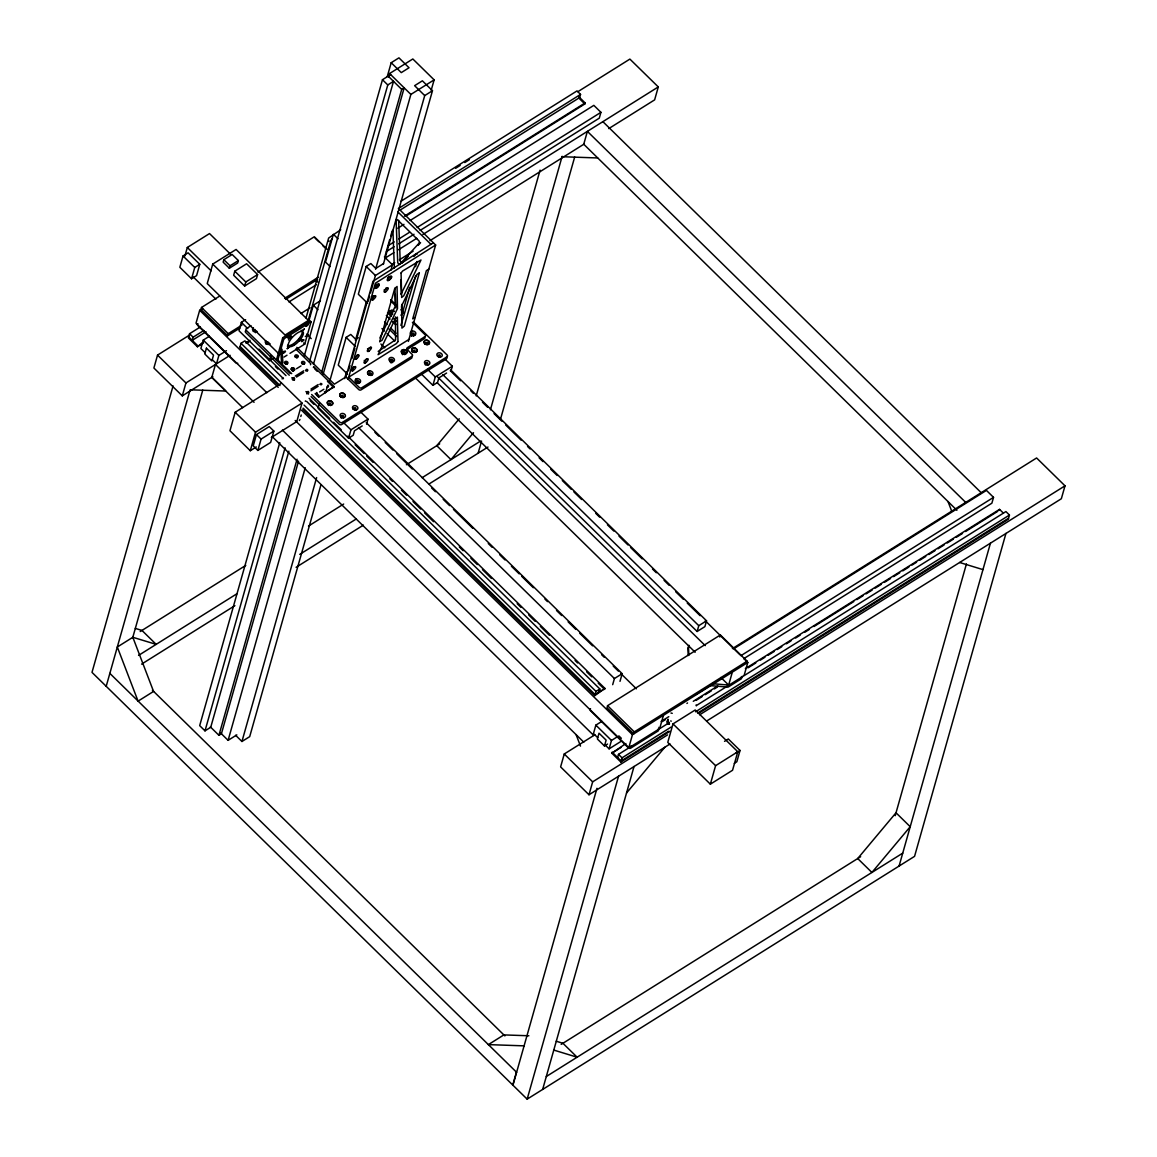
<?xml version="1.0" encoding="UTF-8"?>
<svg xmlns="http://www.w3.org/2000/svg" width="1157" height="1157" viewBox="0 0 1157 1157"><rect width="100%" height="100%" fill="white"/><g stroke="black" fill="none" stroke-linecap="round" stroke-linejoin="round"><path stroke-width="1.5" d="M387.465 278.23L389.461 276.422M672.26 713.319L670.944 713.03M696.283 705.842L696.051 704.989M669.397 724.137C664.581 724.195 669.614 719.018 667.488 720.912M669.411 723.356L669.021 722.691A7.043 2.545 -45.6 0 1 668.732 722.72L668.804 722.966M669.006 722.821L618.489 754.364L617.592 757.531M669.44 723.718L667.387 721.693A7.043 2.545 -45.6 0 1 667.387 721.418M669.136 722.532L667.546 720.681L668.254 719.885M355.011 356.92L356.342 356.674L356.935 355.098M384.182 289.857L385.715 289.395L385.874 288.064M667.618 722.503L667.632 722.344A7.043 2.545 -45.6 0 1 667.517 722.156L668.139 721.245L667.387 721.693M668.168 722.865L668.196 722.677A7.043 2.545 -45.6 0 1 667.979 722.604L668.196 722.257M300.401 338.437L298.448 340.144L300.27 338.22M253.325 331.495L255.263 330.757L255.408 332.681M355.966 410.185L355.228 408.869L353.42 409.202M424.879 344.207C434.772 341.966 419.152 341.937 427.468 344.179M427.931 365.091L426.658 363.616L425.342 364.947M351.728 368.476L353.145 368.186L353.492 366.74M369.546 347.693L368.128 349.356L367.536 348.821M305.564 370.804L307.227 370.905M183.037 255.986L179.841 267.281L191.556 278.765L196.589 275.612L199.785 264.317L188.07 252.819L183.037 255.986L194.752 267.469L191.556 278.765M184.932 255.899L187.318 247.482L209.518 233.569L230.807 254.453M189.647 334.98L157.54 355.098L153.895 368.027L182.285 395.868L212.859 376.719M173.073 385.888L91.996 672.376L512.768 1085.049L516.427 1072.134M200.306 326.997L189.574 333.722L188.389 337.902L197.413 346.753L203.531 342.906M202.62 308.456L199.669 310.293L196.01 323.222L266.848 392.7M307.516 323.656L308.427 320.417L236.086 249.464L212.729 264.1L207.233 283.566L279.575 354.519M203.849 330.483L193.132 337.193L192.236 340.36L206.018 331.726M219.816 295.99L201.52 307.458L200.942 309.498L227.669 335.718L239.861 328.082M182.285 395.868L185.944 382.953L230.127 355.286M197.413 346.753L202.301 342.848M223.836 259.703L223.142 262.147L229.346 268.236L237.677 263.015L238.371 260.571L232.167 254.482L223.836 259.703L230.041 265.792L229.346 268.236M209.316 336.311L203.256 340.1L200.884 348.503L205.136 352.683M106.198 686.303L189.734 391.124M234.799 271.186L233.642 275.25L244.648 286.039L256.464 278.635L257.606 274.571L246.615 263.782L234.799 271.186L245.79 281.975L244.648 286.039M132.505 638.389L202.764 390.097M226.454 350.672L218.875 355.43L216.504 363.819L212.237 359.639M227.669 335.718L228.247 333.664L241.972 325.074M245.617 319.665L241.35 322.34L238.978 330.743L269.509 360.68L274.151 357.759M283.479 378.701L244.894 340.867L241.018 343.296L239.832 347.49L278.418 385.324M271.288 437.548L296.785 421.567L302.02 403.07L281.672 383.112L235.189 412.254L229.954 430.751L250.288 450.709L256.29 446.949M269.509 360.68L270.926 355.633M250.288 450.709L255.523 432.197L302.02 403.07M276.422 359.986L282.713 337.743L309.946 320.691L311.074 321.791L304.768 344.077L289.959 353.362M256.449 434.584L253.253 445.893L257.866 450.42L270.651 442.408L273.847 431.098L269.234 426.571L256.449 434.584L261.063 439.11L257.866 450.42M277.839 360.058L283.841 338.856L311.074 321.791M306.041 317.929L328.646 238.053L340.722 229.722M307.805 321.877L330.873 240.367L332.392 238.573M308.398 322.557L313.316 305.202L320.417 300.748M279.763 442.61L199.684 725.641L205.006 730.862L210.733 727.261L288.86 451.187M304.334 355.792L382.461 79.717L390.647 74.583M387.262 76.593L391.196 62.709L398.948 57.85L409.043 67.757L401.291 72.616L391.196 62.709M388.607 77.013L389.591 73.542L412.832 58.978L434.135 79.862L431.185 90.275M205.006 730.862L285.099 447.831M309.657 361.013L387.783 84.938L393.51 81.352L313.431 364.368M310.51 364.744L310.799 363.732L295.787 349.009M313.417 367.608L313.706 366.581L334.113 386.597L318.681 397.111L315.138 393.626M299.967 419.456L299.345 420.526M300.82 416.477L301.239 414.987M210.328 726.871L218.933 735.302L297.06 459.228M321.632 372.409L401.71 89.393L404.169 87.845L323.107 374.347M298.535 461.166L221.406 733.769L218.933 735.302M319.448 403.229L318.03 408.262L348.561 438.214L353.203 435.292L354.49 430.78L362.228 425.921M327.431 386.163L325.551 392.802L324.423 391.702M220.597 732.974L228.103 740.35L305.246 467.746M329.817 380.928L410.88 94.426L434.135 79.862M358.323 337.728L355.749 339.334L350.773 334.46L346.131 337.381L338.263 365.149L347.49 374.203M383.56 263.565L375.808 268.424L370.847 263.55L366.19 266.457L358.337 294.24L367.564 303.279M235.638 735.302L241.943 741.492L316.628 477.581M344.627 378.599L346.594 371.657M355.445 340.404L366.248 302.208M375.591 269.219L424.72 95.583L432.472 90.723L422.377 80.816L414.625 85.676L424.72 95.583M348.474 370.732L349.949 365.525M351.916 358.583L354.866 348.17M368.056 301.543L369.531 296.337M370.515 292.866L375.418 275.511L392.469 264.823L384.399 256.912M348.141 379.163L375.403 283.219L435.639 245.009L399.02 209.084M348.17 379.192L348.749 377.139L408.971 339.406M384.847 256.767L389.707 239.557M390.69 236.115L392.151 230.952M320.937 484.87L249.695 736.647L241.943 741.492M383.329 264.36L432.472 90.723M390.994 270.029L392.469 264.823M348.561 438.214L350.933 429.811L367.984 419.123L360.348 411.646M366.552 424.171L367.984 419.123M409.708 287.298L401.913 314.849A1.692 0.868 57.9 0 1 400.857 315.051M415.551 266.645L417.012 261.482M415.58 276.046L400.9 325.406M408.363 341.416L435.639 245.009M421.466 374.116L432.92 385.339L435.292 376.936L452.344 366.263L444.707 358.771M450.912 371.296L452.344 366.263M476.207 395.882L540.073 170.166M478.116 453.226L481.558 441.063M490.409 409.809L562.143 156.311M400.9 201.289L576.996 90.926L580.554 94.397L579.657 97.564L400.496 209.851M405.673 216.229L584.835 103.956L585.124 102.93L578.674 96.609M500.504 419.196L574.682 157.019M583.735 144.292L587.38 131.377L965.705 502.398M410.084 220.524L593.845 105.359L600.931 112.33L599.297 118.144L420.136 230.417M577.907 91.663L629.885 59.094L658.29 86.934L654.631 99.864L608.77 128.601M594.828 734.825L564.254 753.988L560.61 766.903L589 794.758L670.019 743.98M302.859 409.289L594.814 695.617L596 691.423L599.861 688.994L306.634 401.407M598.964 692.161L599.861 688.994M594.814 695.617L604.937 688.429L347.707 436.16M601.915 721.346L595.855 725.135L593.483 733.538L597.735 737.718M612.689 684.669L614.425 678.537L622.177 673.692L366.234 422.681M607.57 705.683L606.991 707.722L633.718 733.943L634.296 731.889L747.104 661.197L720.377 634.976L607.57 705.683L634.296 731.889M620.007 681.343L622.177 673.692M589 794.758L592.659 781.843L667.56 734.897M604.475 745.976L606.123 740.147L599.022 733.191L597.374 739.005L604.475 745.976L607.526 744.052M596.969 788.307L512.956 1085.223L527.158 1099.15L914.565 856.354L1005.954 533.391M604.836 744.674L609.103 748.854L611.475 740.451L617.534 736.662M669.86 731.325L620.846 762.029L611.836 753.193L625.908 743.532M620.846 762.029L622.032 757.849L671.046 727.131M527.158 1099.15L618.547 776.188M743.937 658.666L747.798 662.455L632.445 734.738L628.786 747.668L295.194 420.483M542.647 1089.431L634.036 766.484M659.779 728.245L663.438 715.315M437.346 376.69L697.136 631.491L698.785 625.677L706.537 620.817L450.594 369.806M672.998 723.892L667.763 742.404L710.355 784.171L732.555 770.258L737.79 751.761L695.198 709.979L672.998 723.892L715.59 765.674L710.355 784.171M706.537 620.817L704.888 626.631L697.136 631.491M719.799 637.03L720.377 634.976M732.309 672.159L728.65 685.074L720.912 677.496M746.525 663.25L747.104 661.197M744.139 675.37L747.798 662.455M724.542 741.333L728.317 738.976L740.032 750.459L736.835 761.769L734.319 763.345M895.2 815.685L966.442 563.907M733.769 648.744L986.429 490.394L993.53 497.365L991.882 503.179L743.821 658.637M999.258 510.396L999.547 509.369L1003.408 513.158M899.076 866.072L990.464 543.11M696.586 705.423L1005.91 511.568L1009.454 515.053L1008.268 519.247L698.944 713.088M732.41 648.614L1036.6 457.97L1065.004 485.824L1061.345 498.739L706.71 720.999M343.47 418.169C344.424 415.956 339.623 416.072 341.257 418.198M290.957 336.065L289.771 337.468M364.238 360.434L365.034 360.868L366.248 359.118M330.7 405.63L329.514 403.952L328.328 405.485M375.519 286.329L376.575 284.289M282.091 378.918L283.002 377.891M379.858 337.989L395.231 306.359L395.029 288.151M417.07 261.598L400.929 294.326M377.023 284.984L378.541 284.145A2.806 1.012 -45.6 0 1 379.091 285.186A2.806 1.012 -45.6 0 1 377.182 287.558L375.736 288.339A2.806 1.012 -45.6 0 1 375.172 287.298A2.806 1.012 -45.6 0 1 377.081 284.926L377.616 284.55M256.261 331.076L253.846 331.018L255.046 329.485M308.832 392.773C308.818 389.533 304.841 393.279 308.326 393.134M305.289 401.305L305.564 400.857M268.988 343.701C265.835 345.972 266.168 339.854 268.988 342.747M294.587 378.918C294.514 375.345 290.638 379.915 294.457 379.048M284.203 351.106L282.959 352.205M287.601 347.1L287.558 346.001M306.706 324.524L305.969 325.305M302.411 339.695L301.427 340.664M459.286 418.776L436.767 445.691L450.97 459.618L473.488 432.704M626.544 792.993L664.841 747.234M402.318 262.653L408.407 256.001M418.14 245.356L420.57 242.695M413.946 256.492L416.346 253.86A1.692 0.868 57.9 0 1 417.402 253.99M319.911 384.413C325.16 384.862 318.262 381.723 321.096 384.818M356.154 382.041L356.24 383.517A1.446 1.128 15.8 0 1 356.24 381.984L356.327 381.911A1.446 1.128 15.8 0 1 358.149 382.027A1.446 1.128 15.8 0 1 358.511 383.589M411.299 334.518L413.468 334.503A1.446 1.128 15.8 0 0 411.371 334.445M288.281 336.21L287.514 336.904M293.198 370.79L292.678 369.589L292.273 370.79M391.992 314.791A2.806 2.169 15.8 0 1 389.764 311.161L391.442 310.38A2.806 2.169 15.8 0 1 394.118 311.32M289.872 336.21L287.992 338.206L289.988 336.036M294.167 380.06C295.744 378.108 290.711 378.209 292.779 380.075M306.07 370.24C309.599 372.164 306.909 367.304 305.911 370.226M411.227 331.365L412.442 330.989A2.806 2.169 15.8 0 1 415.739 334.113A2.806 2.169 15.8 0 1 411.14 334.648A2.806 2.169 15.8 0 1 412.326 331.076M356.009 378.975L357.224 378.585M368.403 371.209L369.618 370.818M414.958 335.024L413.743 335.414M359.74 382.634L358.525 383.025M372.135 374.868L370.92 375.258M389.475 277.159L390.936 276.378A2.806 1.012 -45.6 0 1 391.5 277.42A2.806 1.012 -45.6 0 1 389.591 279.792L388.13 280.572A2.806 1.012 -45.6 0 1 387.581 279.531A2.806 1.012 -45.6 0 1 389.475 277.159L390.01 276.783M373.364 299.562L372.438 299.967M385.758 291.795L384.847 292.2M356.587 358.858L355.662 359.263M368.982 351.092L368.056 351.497M353.304 370.486L352.379 370.891M365.728 362.56A2.806 1.012 -45.6 0 0 368.056 358.945A2.806 1.012 -45.6 0 0 364.484 361.317A2.806 1.012 -45.6 0 0 365.728 362.56L364.773 363.124M340.78 396.489L342.197 396.244L343.224 397.444M437.925 356.154L440.354 356.877M375.244 295.773L371.932 297.985M386.727 288.411L387.653 288.006M357.542 355.474L358.468 355.069M369.951 347.707L370.862 347.302M354.259 367.102L355.185 366.697M366.653 359.321L367.579 358.916M303.148 408.175L595.103 694.59L604.937 688.429M194.752 267.469L199.785 264.317M230.041 265.792L238.371 260.571M257.924 272.097L314.328 236.751L327.055 249.232M245.79 281.975L257.606 274.571M455.627 168.3L460.211 165.422M464.796 162.559L469.38 159.68M398.326 208.607L580.554 94.397M404.429 216.171L585.124 102.93M284.651 298.318L318.189 277.304M397.834 228.204L403.952 224.357M285.591 299.417L317.611 279.358M250.982 325.724L246.427 328.588A1.692 1.316 15.8 0 0 246.325 330.454L290.176 373.465M288.946 301.934L316.28 284.81M388.087 245.718L394.219 241.885M398.803 239.007L409.52 232.282M417.185 227.481L600.931 112.33M386.438 251.532L394.103 246.73M398.688 243.852L414.004 234.264M245.747 342.935L249.97 340.288M246.86 343.079L249.681 341.315M384.659 258.416L393.828 252.674M398.427 249.796L416.766 238.299M422.883 234.466L658.29 86.934M300.921 313.533L310.09 307.791M391.702 264.635L394.768 262.711M399.353 259.848L413.107 251.214M429.927 240.685L584.314 143.931M308.427 320.417L285.085 335.053L212.729 264.1M433.383 242.796L373.002 281.252L345.885 376.951L358.713 389.533A1.692 1.316 15.8 0 0 361.071 389.866L411.458 358.294A1.692 1.316 15.8 0 0 411.559 356.414M305.318 336.542L308.326 334.648M284.029 357.065L286.994 355.213M428.828 269.104L426.369 270.651L412.716 318.855L415.189 317.322M296.525 368.721L300.994 365.916M295.281 376.068L303.698 370.804M296.496 377.037L303.684 372.525M310.973 389.056L318.161 384.558M310.958 390.791L318.146 386.293M378.194 351.395L395.593 339.811L395.419 316.917M319.636 391.919L323.859 389.273M346.406 376.632L334.344 384.182L296.785 347.346M318.782 395.231L317.553 395.998L316.295 392.932M325.84 391.789L334.113 386.597M261.063 439.11L273.847 431.098M406.758 349.732L424.402 338.668A1.692 1.316 15.8 0 0 424.518 336.788M446.588 373.046L438.85 377.905L437.563 382.432L432.92 385.339M140.214 631.534L245.776 565.383M308.485 526.073L343.672 504.033M406.396 464.724L439.703 443.854M132.824 637.29L117.32 647.009L138.073 701.142L153.563 691.423L132.824 637.29L156.166 644.362L141.964 630.435L135.297 628.396M138.565 655.397L237.026 593.686M299.735 554.391L356.342 518.914M422.117 477.696L480.314 441.222M141.588 664.132L234.9 605.646M296.091 567.306L363.399 525.119M429.175 483.901L487.979 447.036M228.103 740.35L236.823 734.883M740.87 655.701L993.53 497.365M609.103 748.854L621.208 741.261M695.198 694.894L710.355 685.392M661.124 721.462L668.789 716.66M693.289 701.301L717.788 685.956M745.354 668.674L999.547 509.369M611.836 753.193L621.02 747.436M662.368 721.52L665.434 719.611M696.051 700.404L702.183 696.572M705.249 694.648L711.367 690.816M714.433 688.892L717.499 686.969M748.116 667.777L755.781 662.99M760.366 660.112L764.965 657.219M768.031 655.31L774.149 651.463M777.215 649.554L781.814 646.676M786.398 643.784L790.998 640.906M795.597 638.028L800.181 635.15M804.78 632.272L809.379 629.394M813.964 626.515L853.779 601.568M856.845 599.644L862.963 595.812M866.029 593.888L872.161 590.056M875.213 588.132L881.345 584.285M884.411 582.376L890.528 578.529M893.594 576.62L899.712 572.773M902.778 570.864L908.91 567.017M911.962 565.093L916.561 562.215M919.627 560.306L925.745 556.459M928.811 554.536L934.943 550.703M937.994 548.78L944.126 544.947M947.193 543.023L953.31 539.191M956.376 537.267L962.508 533.435M965.56 531.511L997.724 511.351M695.545 711.786L1009.454 515.053M668.616 731.253L621.135 761.002L612.125 752.166M697.7 713.03L1008.557 518.22M699.667 714.78L1065.004 485.824M715.59 765.674L737.79 751.761M736.257 752.831L740.032 750.459M561.174 1044.381L860.649 856.701M546.306 1076.516L902.735 853.143M373.104 296.018L374.333 296.178M296.582 356.226C298.13 359.118 293.184 355.156 297.928 356.37M668.124 719.625L667.893 719.64A7.043 2.545 -45.6 0 1 668.081 719.235M686.925 703.442L687.533 702.95M562.027 156.716L597.75 157.959M190.11 389.793L225.817 391.037L211.702 377.196M528.879 1035.775L503.873 1034.908L488.384 1044.612L524.092 1045.856M712.119 683.657L728.028 685.031A1.692 1.316 15.8 0 0 729.112 684.799M709.762 685.551L727.449 687.084A1.692 1.316 15.8 0 0 728.534 686.839L741.058 678.985A1.692 1.316 15.8 0 0 741.16 677.105M959.63 562.49L982.958 569.62M556.257 1041.242L562.924 1043.281L577.126 1057.209L553.784 1050.079M411.646 336.065A1.446 1.128 15.8 0 1 411.299 335.718L411.762 336.137M306.88 393.944L306.735 392.628L308.355 392.802M579.671 98.895L584.835 103.956M602.884 121.659L981.194 492.694M583.62 144.104L956.897 510.266M389.591 73.542L410.88 94.426M388.188 76.131L401.71 89.393M382.461 79.717L387.783 84.938M397.834 211.876L430.925 244.344M338.003 238.805L333.39 234.278L325.522 262.06L330.135 266.587M366.19 266.457L375.418 275.511M390.704 299.677L395.839 304.71M400.958 309.729L403.518 312.245M413.772 322.297L447.065 354.953A1.692 1.316 15.8 0 1 446.964 356.833L342.183 422.493A1.692 1.316 15.8 0 1 339.825 422.16L311.652 394.523M390.835 301.138L395.911 306.113M412.413 322.297L425.096 334.735A1.692 1.316 15.8 0 1 424.995 336.615L407.336 347.679A1.692 1.316 15.8 0 0 407.235 349.559L412.138 354.36A1.692 1.316 15.8 0 1 412.037 356.24L361.649 387.812A1.692 1.316 15.8 0 1 359.292 387.479L348.749 377.139M315.022 238.009L318.884 241.799M322.745 245.588L325.319 248.119M450.261 370.645L460.573 380.754M470.87 390.864L473.444 393.38M482.469 402.231L487.618 407.278M494.053 413.599L501.791 421.177M505.652 424.966L521.098 440.123M527.549 446.443L530.123 448.959M539.133 457.81L543.009 461.6M550.732 469.178L557.168 475.498M562.316 480.545L571.341 489.382M573.915 491.913L581.638 499.491M595.812 513.39L599.673 517.179M607.411 524.757L613.846 531.077M618.995 536.125L628.005 544.976M630.594 547.492L642.178 558.86M652.49 568.969L656.352 572.758M664.075 580.337L669.223 585.399M675.674 591.704L683.397 599.283M687.258 603.086L700.144 615.712M705.293 620.759L740.075 654.876M387.552 312.752L391.268 316.411M393.742 318.84L396.229 321.27M386.337 315.514L390.054 319.158M392.527 321.588L395 324.018A1.692 0.868 57.9 0 0 396.287 324.35M442.842 374.666L698.785 625.677M384.558 322.022L387.103 324.524M390.921 328.27L396.012 333.259M389.07 329.065L396.706 336.557M427.656 369.459L435.292 376.936M381.955 328.559L384.529 331.09M387.103 333.621L394.841 341.199M437.346 382.88L705.249 645.635M315.181 279.589L317.77 282.106M380.884 344.005L384.746 347.794M415.652 378.122L695.155 652.244M313.316 305.202L317.929 309.729M346.131 337.381L355.358 346.435M306.605 334.113L311.219 338.639M303.64 342.964L304.768 344.077M282.713 337.743L283.841 338.856M314.69 368.852L317.235 371.354M327.445 381.362L333.823 387.624M187.318 247.482L211.124 270.825M374.926 432.356L378.787 436.146M385.223 442.466L392.946 450.044M396.822 453.833L412.268 468.99M431.59 487.936L435.451 491.725M443.189 499.303L449.625 505.623M453.486 509.413L472.808 528.359M488.268 543.515L492.13 547.304M499.853 554.883L505.016 559.945M511.452 566.265L519.175 573.843M521.749 576.36L533.348 587.727M544.947 599.109L547.521 601.626M556.531 610.477L561.68 615.524M568.13 621.844L575.853 629.422M579.715 633.212L592.601 645.837M601.611 654.688L604.185 657.205M613.21 666.056L618.359 671.103M620.933 673.634L636.393 688.791M669.267 724.181L667.531 722.301M358.482 427.54L614.425 678.537M241.35 322.34L247.714 328.574M343.296 422.319L350.933 429.811M193.349 277.044L215.911 299.157M276.711 358.959L291.709 373.653M289.293 375.215L245.747 332.507A1.692 1.316 15.8 0 1 245.848 330.627M291.853 377.732L294.413 380.248M305.94 391.558L308.5 394.06M311.074 396.576L339.247 424.214A1.692 1.316 15.8 0 0 341.604 424.547L446.385 358.887A1.692 1.316 15.8 0 0 446.486 357.007M258.966 349.125L285.981 375.606M309.121 398.312L329.702 418.501M333.563 422.276L341.286 429.854M275.395 366.538L277.969 369.069M310.119 400.597L313.981 404.386M355.141 444.751L364.137 453.573M366.711 456.104L373.147 462.41M389.866 478.81L392.44 481.326M401.436 490.163L406.584 495.196M413.02 501.516L420.729 509.08M424.59 512.855L433.586 521.691M459.315 546.914L463.176 550.703M470.885 558.267L477.32 564.573M482.469 569.62L491.465 578.457M517.193 603.679L521.055 607.468M528.763 615.032L535.199 621.338M540.348 626.385L549.344 635.207M575.072 660.445L577.632 662.961M586.642 671.798L591.791 676.831M598.212 683.151L604.648 689.456M241.018 343.296L280.891 382.403M304.045 405.095L596 691.423M201.52 307.458L228.247 333.664M240.121 346.464L279.994 385.556M199.669 310.293L278.23 387.349M301.427 410.099L632.445 734.738M618.821 735.838L621.352 738.311M203.256 340.1L218.875 355.43M595.855 725.135L611.475 740.451M189.574 333.722L193.132 337.193M618.489 754.364L622.032 757.849M188.692 336.875L197.702 345.726M254.063 402.318L215.462 364.455L211.803 377.37L242.695 407.654M282.38 430.071L593.787 735.49M272.285 436.681L583.793 742.187M235.189 412.254L255.523 432.197M157.54 355.098L185.944 382.953M564.254 753.988L592.659 781.843M152.377 690.179L504.9 1035.92M109.857 673.388L516.615 1072.308M670.858 720.768L671.089 721.361M316.801 392.498L318.681 397.111M948.017 501.56L951.792 511.394M576.099 734.637L580.496 746.12M268.8 344.164L267.224 343.108L266.124 344.251M415.189 352.35L413.599 351.063L412.499 352.205M281.99 349.183L282.915 362.951L281.628 363.775L280.688 349.993M688.849 655.296L688.487 646.286A1.692 1.316 15.8 0 1 689.022 645.317M688.198 655.542L687.909 648.339A1.692 1.316 15.8 0 1 688.444 647.37M398.644 220.336L400.163 260.542A1.692 0.868 57.9 0 0 400.857 262.147A1.692 0.868 57.9 0 0 402.086 262.798M400.886 279.676L401.407 293.791M401.812 304.378L402.086 311.435A1.692 0.868 57.9 0 0 403.128 313.373M394.349 267.961L392.946 230.908A1.692 0.868 57.9 0 0 392.816 230.301M395.332 294.052L395.868 308.022M327.633 386.727L326.939 387.335A1.692 1.316 15.8 0 0 327.966 385.107M413.425 334.474A1.446 1.128 15.8 0 1 413.555 336.137M391.659 314.82A2.806 2.169 15.8 0 1 389.576 311.464A2.806 2.169 15.8 0 1 393.915 311.247M391.616 314.603A1.446 1.128 15.8 0 1 390.545 312.882A1.446 1.128 15.8 0 1 392.787 312.766M390.444 313.764A1.446 1.128 15.8 0 1 392.715 314.183M368.476 374.362A1.446 1.128 15.8 0 1 371.064 375.519M389.764 361.664A1.446 1.128 15.8 0 1 390.835 360.478A1.446 1.128 15.8 0 1 392.527 361.432A1.446 1.128 15.8 0 1 391.688 362.748M390.965 362.734A1.446 1.128 15.8 0 1 390.545 362.589M402.708 354.678A1.446 1.128 15.8 0 1 402.419 353.059A1.446 1.128 15.8 0 1 404.415 353.03A1.446 1.128 15.8 0 1 404.704 354.664M328.762 241.451A2.806 1.012 -45.6 0 1 329.065 240.916M270.174 343.803A2.762 2.14 15.8 0 1 266.37 343.817A2.762 2.14 15.8 0 1 265.835 340.722M257.1 331.423A2.762 2.14 15.8 0 1 253.253 330.888A2.762 2.14 15.8 0 1 253.426 327.821M301.124 330.295A10.182 3.688 -45.6 0 1 298.087 339.724A10.182 3.688 -45.6 0 1 287.587 345.234M288.44 340.013A10.182 3.688 -45.6 0 1 288.903 339.276M290.002 337.728A10.182 3.688 -45.6 0 1 291.318 336.166M667.473 720.768A7.043 2.545 -45.6 0 1 667.575 720.421M742.129 676.339A1.692 1.316 15.8 0 1 741.637 676.932M658.073 729.185A1.692 1.316 15.8 0 1 657.971 731.065L630.71 748.145A1.692 1.316 15.8 0 1 628.352 747.812L590.432 710.615A1.692 1.316 15.8 0 1 590.533 708.735M658.854 727.348A1.692 1.316 15.8 0 1 658.55 729.011M631.288 746.091A1.692 1.316 15.8 0 1 630.073 746.308M197.934 323.7A1.692 1.316 15.8 0 0 197.833 325.58L235.768 362.777A1.692 1.316 15.8 0 0 237.735 363.284M379.727 341.633L382.114 340.187L397.487 308.572L397.053 286.488L394.739 288.527L379.727 341.633M419.326 272.907L404.299 326.086L401.942 328.096L401.551 306.026L416.925 274.411L419.326 272.907M401.074 272.936L401.667 297.494L403.779 295.715L420.989 259.992L402.622 271.013L401.074 272.936M397.979 341.575L396.417 343.586L378.093 354.678L395.26 318.898L397.372 317.119L397.979 341.575M285.273 363.096L286.907 363.472L285.273 363.096M291.94 369.633L293.574 370.009L291.94 369.633M302.237 363.197L303.843 363.616L302.252 363.124M328.443 403.619C330.483 407.929 332.276 400.684 328.443 403.619M340.838 395.853C342.819 400.163 344.772 392.903 340.838 395.853M341.228 416.158C343.311 420.454 344.988 413.223 341.228 416.158M353.623 408.378C355.633 412.687 357.556 405.442 353.623 408.378M412.803 350.745C414.842 355.054 416.636 347.823 412.803 350.745M425.588 363.284C427.685 367.593 429.29 360.319 425.588 363.284M437.982 355.517C440.007 359.813 441.815 352.61 437.982 355.517M283.566 352.972L285.461 351.309L283.566 352.972M287.24 348.662L289.163 347.129L287.24 348.662M290.147 338.379L292.085 336.846L290.147 338.379M299.576 340.925L301.5 339.406L299.576 340.925M302.483 330.656L304.305 329.051L302.483 330.656M301.775 341.561L303.785 339.97L301.775 341.561M306.07 326.39L307.964 324.712L306.07 326.39M206.423 348.156L204.775 353.97L211.876 360.941L213.524 355.127L206.423 348.156M285.229 363.327L286.705 364.065L285.229 363.327M295.527 356.891L297.002 357.629L295.527 356.891M302.194 363.428L303.669 364.166L302.194 363.428M896.01 812.778L857.713 858.537L871.915 872.465L910.212 826.705L896.01 812.778M419.34 242.912L399.859 264.201A1.692 0.868 57.9 0 1 398.572 263.868A1.692 0.868 57.9 0 1 397.704 262.075L396.113 220.134A1.692 0.868 57.9 0 1 397.574 219.873L418.632 240.526A1.692 0.868 57.9 0 1 419.34 242.912M411.834 334.807A1.446 1.128 15.8 0 0 414.206 334.532A1.446 1.128 15.8 0 0 412.442 332.956A1.446 1.128 15.8 0 0 411.834 334.807M355.922 382.258A2.806 2.169 15.8 0 0 360.521 381.709A2.806 2.169 15.8 0 0 357.108 378.672A2.806 2.169 15.8 0 0 355.922 382.258M356.616 382.417A1.446 1.128 15.8 0 0 359.003 382.143A1.446 1.128 15.8 0 0 357.238 380.566A1.446 1.128 15.8 0 0 356.616 382.417M368.316 374.492A2.806 2.169 15.8 0 0 372.916 373.942A2.806 2.169 15.8 0 0 369.502 370.905A2.806 2.169 15.8 0 0 368.316 374.492M369.025 374.651A1.446 1.128 15.8 0 0 371.397 374.362A1.446 1.128 15.8 0 0 369.633 372.8A1.446 1.128 15.8 0 0 369.025 374.651M389.793 361.027A2.806 2.169 15.8 0 0 394.392 360.492A2.806 2.169 15.8 0 0 390.979 357.441A2.806 2.169 15.8 0 0 389.793 361.027M402.159 353.131A2.806 2.169 15.8 0 0 406.801 352.697A2.806 2.169 15.8 0 0 403.489 349.588A2.806 2.169 15.8 0 0 402.159 353.131M390.502 361.186A1.446 1.128 15.8 0 0 392.874 360.912A1.446 1.128 15.8 0 0 391.109 359.335A1.446 1.128 15.8 0 0 390.502 361.186M402.202 353.261A2.806 2.169 15.8 0 0 406.801 352.711A2.806 2.169 15.8 0 0 403.374 349.674A2.806 2.169 15.8 0 0 402.202 353.261M402.896 353.42A1.446 1.128 15.8 0 0 405.268 353.145A1.446 1.128 15.8 0 0 403.504 351.569A1.446 1.128 15.8 0 0 402.896 353.42M376.69 287.775A2.806 1.012 -45.6 0 0 379.019 284.159A2.806 1.012 -45.6 0 0 375.447 286.531A2.806 1.012 -45.6 0 0 376.69 287.775M389.085 280.008A2.806 1.012 -45.6 0 0 391.413 276.393A2.806 1.012 -45.6 0 0 387.855 278.765A2.806 1.012 -45.6 0 0 389.085 280.008M373.393 299.403A2.806 1.012 -45.6 0 0 375.721 295.787A2.806 1.012 -45.6 0 0 372.164 298.159A2.806 1.012 -45.6 0 0 373.393 299.403M385.787 291.636A2.806 1.012 -45.6 0 0 388.116 288.021A2.806 1.012 -45.6 0 0 384.558 290.393A2.806 1.012 -45.6 0 0 385.787 291.636M356.616 358.699A2.806 1.012 -45.6 0 0 358.945 355.083A2.806 1.012 -45.6 0 0 355.387 357.455A2.806 1.012 -45.6 0 0 356.616 358.699M369.011 350.933A2.806 1.012 -45.6 0 0 371.339 347.317A2.806 1.012 -45.6 0 0 367.781 349.689A2.806 1.012 -45.6 0 0 369.011 350.933M353.319 370.327A2.806 1.012 -45.6 0 0 355.662 366.711A2.806 1.012 -45.6 0 0 352.09 369.083A2.806 1.012 -45.6 0 0 353.319 370.327M340.52 396.663A2.762 2.14 15.8 0 0 345.061 396.128A2.762 2.14 15.8 0 0 341.691 393.134A2.762 2.14 15.8 0 0 340.52 396.663M340.144 396.128A2.762 2.14 15.8 0 0 344.858 396.475A2.762 2.14 15.8 0 0 342.342 393.018A2.762 2.14 15.8 0 0 340.144 396.128M328.125 404.429A2.762 2.14 15.8 0 0 332.666 403.909A2.762 2.14 15.8 0 0 329.297 400.9A2.762 2.14 15.8 0 0 328.125 404.429M327.749 403.894A2.762 2.14 15.8 0 0 332.464 404.256A2.762 2.14 15.8 0 0 329.947 400.785A2.762 2.14 15.8 0 0 327.749 403.894M353.304 409.202A2.762 2.14 15.8 0 0 357.831 408.667A2.762 2.14 15.8 0 0 354.461 405.673A2.762 2.14 15.8 0 0 353.304 409.202M340.91 416.968A2.762 2.14 15.8 0 0 345.437 416.433A2.762 2.14 15.8 0 0 342.067 413.439A2.762 2.14 15.8 0 0 340.91 416.968M412.485 351.569A2.762 2.14 15.8 0 0 417.026 351.034A2.762 2.14 15.8 0 0 413.656 348.04A2.762 2.14 15.8 0 0 412.485 351.569M412.109 351.034A2.762 2.14 15.8 0 0 416.824 351.381A2.762 2.14 15.8 0 0 414.307 347.924A2.762 2.14 15.8 0 0 412.109 351.034M424.879 343.803A2.762 2.14 15.8 0 0 429.421 343.267A2.762 2.14 15.8 0 0 426.051 340.274A2.762 2.14 15.8 0 0 424.879 343.803M424.518 343.253A2.762 2.14 15.8 0 0 429.218 343.615A2.762 2.14 15.8 0 0 426.702 340.158A2.762 2.14 15.8 0 0 424.518 343.253M425.27 364.093A2.762 2.14 15.8 0 0 429.797 363.573A2.762 2.14 15.8 0 0 426.427 360.565A2.762 2.14 15.8 0 0 425.27 364.093M437.664 356.327A2.762 2.14 15.8 0 0 442.191 355.792A2.762 2.14 15.8 0 0 438.821 352.798A2.762 2.14 15.8 0 0 437.664 356.327M295.397 357.079A1.692 1.316 15.8 0 0 298.173 356.718A1.692 1.316 15.8 0 0 296.076 354.895A1.692 1.316 15.8 0 0 295.397 357.079M302.064 363.616A1.692 1.316 15.8 0 0 304.841 363.255A1.692 1.316 15.8 0 0 302.744 361.432A1.692 1.316 15.8 0 0 302.064 363.616M291.738 370.124A1.692 1.316 15.8 0 0 294.529 369.806A1.692 1.316 15.8 0 0 292.461 367.969A1.692 1.316 15.8 0 0 291.738 370.124A1.692 1.316 15.8 0 0 294.558 369.705A1.692 1.316 15.8 0 0 292.461 367.883A1.692 1.316 15.8 0 0 291.781 370.066M285.114 363.515A1.692 1.316 15.8 0 0 287.891 363.168A1.692 1.316 15.8 0 0 285.793 361.346A1.692 1.316 15.8 0 0 285.114 363.515M293.849 345.365A10.182 3.688 -45.6 0 0 303.177 332.045A10.182 3.688 -45.6 0 0 290.465 339.724A10.182 3.688 -45.6 0 0 293.849 345.365"/></g></svg>
